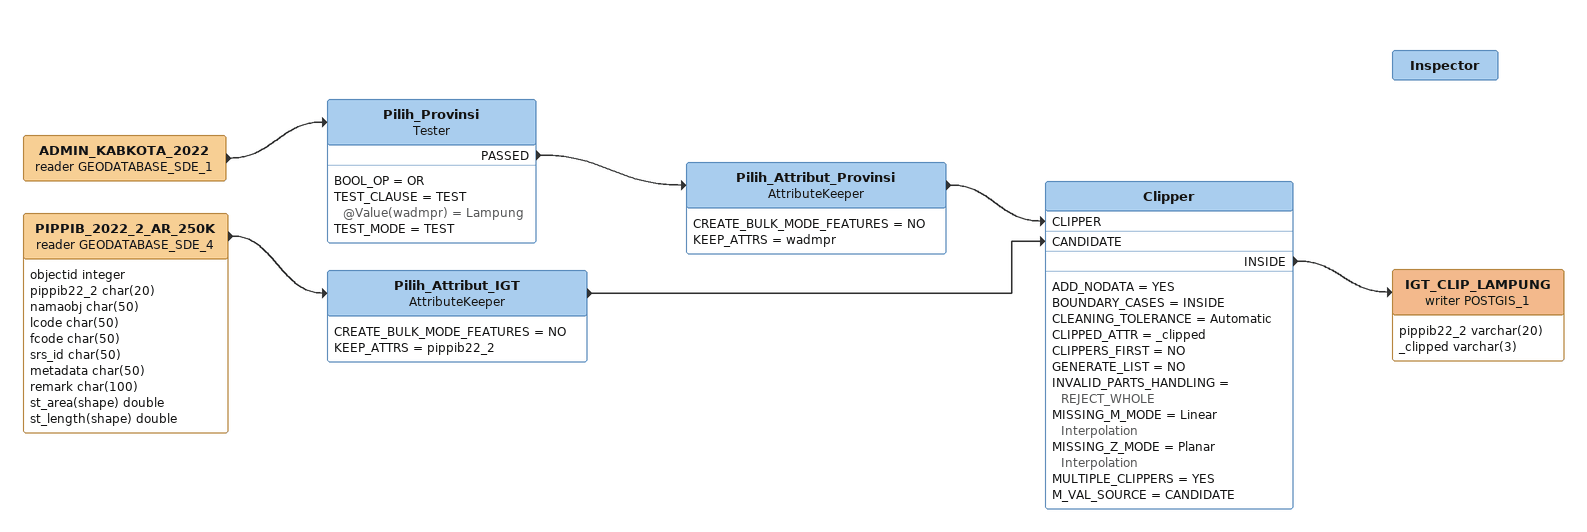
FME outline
ADMIN_KABKOTA_2022 (reader GEODATABASE_SDE_1)
    -> Pilih_Provinsi
Pilih_Provinsi: Tester
    BOOL_OP = OR
    TEST_CLAUSE = TEST @Value(wadmpr) = Lampung
    TEST_MODE = TEST
    PASSED -> Pilih_Attribut_Provinsi
Pilih_Attribut_Provinsi: AttributeKeeper
    CREATE_BULK_MODE_FEATURES = NO
    KEEP_ATTRS = wadmpr
    -> Clipper [CLIPPER]
PIPPIB_2022_2_AR_250K (reader GEODATABASE_SDE_4)
    attributes: objectid integer, pippib22_2 char(20), namaobj char(50), lcode char(50), fcode char(50), srs_id char(50), metadata char(50), remark char(100), st_area(shape) double, st_length(shape) double
    -> Pilih_Attribut_IGT
Pilih_Attribut_IGT: AttributeKeeper
    CREATE_BULK_MODE_FEATURES = NO
    KEEP_ATTRS = pippib22_2
    -> Clipper [CANDIDATE]
Clipper
    ADD_NODATA = YES
    BOUNDARY_CASES = INSIDE
    CLEANING_TOLERANCE = Automatic
    CLIPPED_ATTR = _clipped
    CLIPPERS_FIRST = NO
    GENERATE_LIST = NO
    INVALID_PARTS_HANDLING = REJECT_WHOLE
    MISSING_M_MODE = Linear Interpolation
    MISSING_Z_MODE = Planar Interpolation
    MULTIPLE_CLIPPERS = YES
    M_VAL_SOURCE = CANDIDATE
    INSIDE -> IGT_CLIP_LAMPUNG (writer POSTGIS_1)
IGT_CLIP_LAMPUNG (writer POSTGIS_1)
    attributes: pippib22_2 varchar(20), _clipped varchar(3)
Inspector
